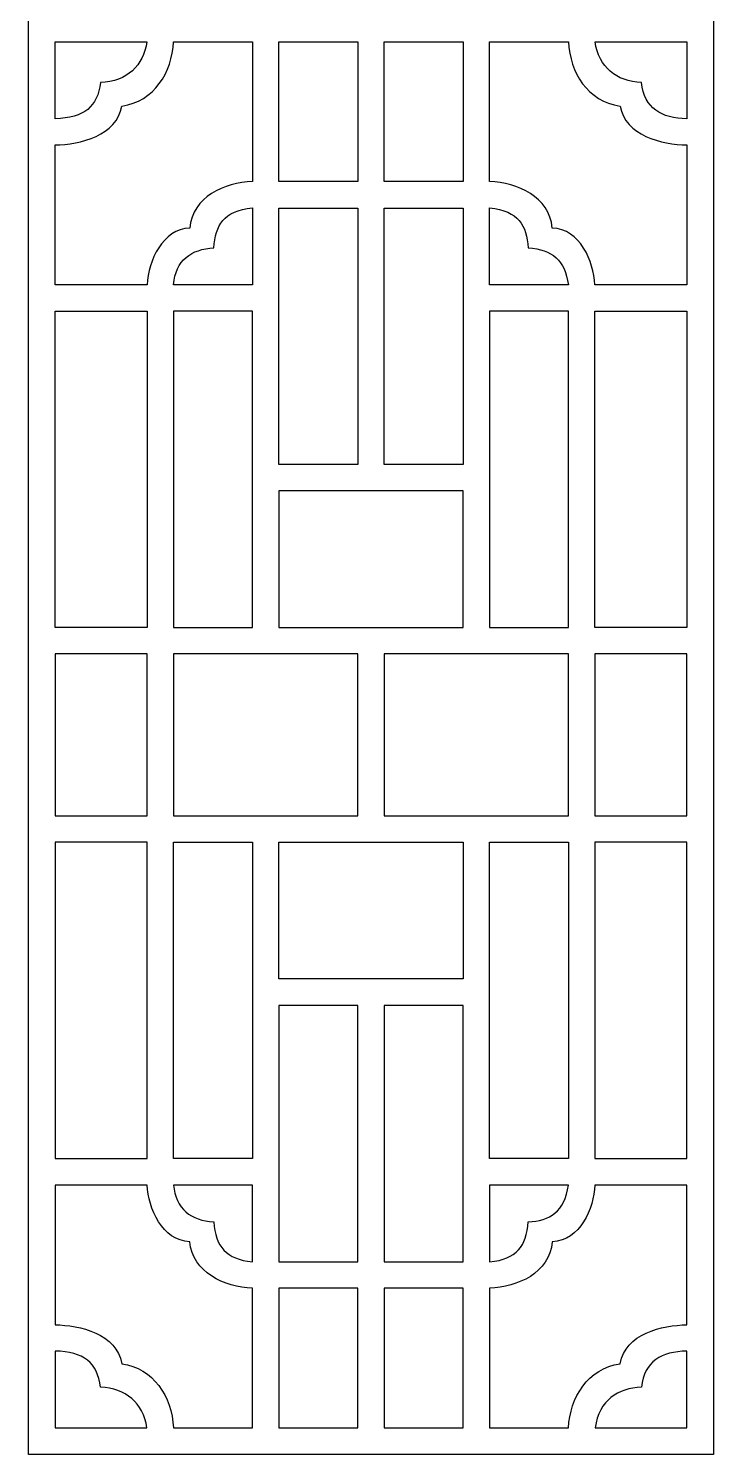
# Model space of a CAD drawing. Header units: centimetres. Extents: x -27.5 to -18.9, y -9.5 to 9.5.
# Drawn here: x -27.5 to -23.45, y -9.5 to -1.06 of the extents above; entities that cross this region are included whole.
import ezdxf

# ---------------------------------------------------------------- set-up
doc = ezdxf.new("R2010")
doc.units = ezdxf.units.CM
doc.header["$MEASUREMENT"] = 0
doc.layers.add('layer 1', color=7, linetype='Continuous')

msp = doc.modelspace()

# ---------------------------------------------------------------- linework, layer by layer
at = {"layer": 'layer 1', "color": 250}
for points, knots in [([(-27.5, -0.97946), (-27.5, -0.97946), (-27.5, -0.97946), (-27.5, -0.97946), (-27.5, -0.97946), (-27.5, -0.97946), (-27.5, -9.5), (-27.5, -9.5), (-27.5, -9.5), (-27.5, -9.5), (-27.34315, -9.5), (-27.34315, -9.5), (-27.34315, -9.5), (-26.09687, -9.5), (-24.85053, -9.5), (-23.60422, -9.5), (-23.60422, -9.5), (-23.60422, -9.5), (-23.44735, -9.5), (-23.44735, -9.5), (-23.44735, -9.5), (-23.44735, -9.5), (-23.44735, -0.97946), (-23.44735, -0.97946), (-23.44735, -0.97946), (-23.44735, -0.97946), (-23.44735, 0.97946), (-23.44735, 0.97946), (-23.44735, 0.97946), (-23.44735, 0.97946), (-23.44735, 9.5), (-23.44735, 9.5), (-23.44735, 9.5), (-24.79824, 9.5), (-26.1491, 9.5), (-27.5, 9.5), (-27.5, 9.5), (-27.5, 9.5), (-27.5, 0.97946), (-27.5, 0.97946), (-27.5, 0.97946), (-27.5, 0.97946), (-27.5, -0.97946), (-27.5, -0.97946)], [0, 0, 0, 0, 0.0833333, 0.0833333, 0.0833333, 0.0833333, 0.1666667, 0.1666667, 0.1666667, 0.1666667, 0.25, 0.25, 0.25, 0.25, 0.3333333, 0.3333333, 0.3333333, 0.3333333, 0.4166667, 0.4166667, 0.4166667, 0.4166667, 0.5, 0.5, 0.5, 0.5, 0.5833333, 0.5833333, 0.5833333, 0.5833333, 0.6666667, 0.6666667, 0.6666667, 0.6666667, 0.75, 0.75, 0.75, 0.75, 0.8333333, 0.8333333, 0.8333333, 0.8333333, 1, 1, 1, 1]), ([(-27.34315, -2.57464), (-27.34315, -2.57464), (-27.34315, -2.57464), (-27.34315, -2.57464), (-27.34315, -2.57464), (-27.34315, -2.57464), (-26.79856, -2.57464), (-26.79856, -2.57464), (-26.79856, -2.57464), (-26.79174, -2.43202), (-26.70604, -2.24451), (-26.54595, -2.23905), (-26.54595, -2.23905), (-26.53075, -2.05337), (-26.34014, -1.97028), (-26.17553, -1.96417), (-26.17553, -1.96417), (-26.17553, -1.96417), (-26.17553, -1.13633), (-26.17553, -1.13633), (-26.17553, -1.13633), (-26.17553, -1.13633), (-26.6424, -1.13633), (-26.6424, -1.13633), (-26.6424, -1.13633), (-26.651, -1.31755), (-26.75569, -1.48953), (-26.94834, -1.51706), (-26.94834, -1.51706), (-26.97597, -1.69008), (-27.19531, -1.746), (-27.34315, -1.74691), (-27.34315, -1.74691), (-27.34315, -1.74691), (-27.34315, -2.57464), (-27.34315, -2.57464)], [0, 0, 0, 0, 0.1, 0.1, 0.1, 0.1, 0.2, 0.2, 0.2, 0.2, 0.3, 0.3, 0.3, 0.3, 0.4, 0.4, 0.4, 0.4, 0.5, 0.5, 0.5, 0.5, 0.6, 0.6, 0.6, 0.6, 0.7, 0.7, 0.7, 0.7, 0.8, 0.8, 0.8, 0.8, 1, 1, 1, 1]), ([(-26.79967, -1.13633), (-26.79967, -1.13633), (-26.79967, -1.13633), (-26.79967, -1.13633), (-26.79967, -1.13633), (-26.79967, -1.13633), (-27.34315, -1.13633), (-27.34315, -1.13633), (-27.34315, -1.13633), (-27.34315, -1.13633), (-27.34315, -1.59196), (-27.34315, -1.59196), (-27.34315, -1.59196), (-27.16953, -1.58813), (-27.09057, -1.51906), (-27.0747, -1.37766), (-27.0747, -1.37766), (-26.91561, -1.37031), (-26.82085, -1.27917), (-26.79967, -1.13633)], [0, 0, 0, 0, 0.1666667, 0.1666667, 0.1666667, 0.1666667, 0.3333333, 0.3333333, 0.3333333, 0.3333333, 0.5, 0.5, 0.5, 0.5, 0.6666667, 0.6666667, 0.6666667, 0.6666667, 1, 1, 1, 1]), ([(-25.55211, -1.13633), (-25.55211, -1.13633), (-25.55211, -1.13633), (-25.55211, -1.13633), (-25.55211, -1.13633), (-25.55211, -1.13633), (-26.01865, -1.13633), (-26.01865, -1.13633), (-26.01865, -1.13633), (-26.01865, -1.13633), (-26.01865, -1.96379), (-26.01865, -1.96379), (-26.01865, -1.96379), (-26.01865, -1.96379), (-25.55211, -1.96379), (-25.55211, -1.96379), (-25.55211, -1.96379), (-25.55211, -1.96379), (-25.55211, -1.13633), (-25.55211, -1.13633)], [0, 0, 0, 0, 0.1666667, 0.1666667, 0.1666667, 0.1666667, 0.3333333, 0.3333333, 0.3333333, 0.3333333, 0.5, 0.5, 0.5, 0.5, 0.6666667, 0.6666667, 0.6666667, 0.6666667, 1, 1, 1, 1]), ([(-24.92872, -1.13633), (-24.92872, -1.13633), (-24.92872, -1.13633), (-24.92872, -1.13633), (-24.92872, -1.13633), (-24.92872, -1.13633), (-25.39526, -1.13633), (-25.39526, -1.13633), (-25.39526, -1.13633), (-25.39526, -1.13633), (-25.39529, -1.13633), (-25.39529, -1.13633), (-25.39529, -1.13633), (-25.39529, -1.13633), (-25.39529, -1.96379), (-25.39529, -1.96379), (-25.39529, -1.96379), (-25.39529, -1.96379), (-24.92872, -1.96379), (-24.92872, -1.96379), (-24.92872, -1.96379), (-24.92872, -1.96379), (-24.92872, -1.13633), (-24.92872, -1.13633)], [0, 0, 0, 0, 0.1428571, 0.1428571, 0.1428571, 0.1428571, 0.2857143, 0.2857143, 0.2857143, 0.2857143, 0.4285714, 0.4285714, 0.4285714, 0.4285714, 0.5714286, 0.5714286, 0.5714286, 0.5714286, 0.7142857, 0.7142857, 0.7142857, 0.7142857, 1, 1, 1, 1]), ([(-23.60422, -2.57464), (-23.60422, -2.57464), (-23.60422, -2.57464), (-23.60422, -2.57464), (-23.60422, -2.57464), (-23.60422, -2.57464), (-23.60422, -1.74691), (-23.60422, -1.74691), (-23.60422, -1.74691), (-23.75197, -1.746), (-23.97145, -1.69008), (-23.99907, -1.51706), (-23.99907, -1.51706), (-24.1927, -1.48939), (-24.2964, -1.31802), (-24.30497, -1.13633), (-24.30497, -1.13633), (-24.30497, -1.13633), (-24.77184, -1.13633), (-24.77184, -1.13633), (-24.77184, -1.13633), (-24.77184, -1.13633), (-24.77184, -1.96417), (-24.77184, -1.96417), (-24.77184, -1.96417), (-24.60696, -1.9703), (-24.41701, -2.05207), (-24.40143, -2.23905), (-24.40143, -2.23905), (-24.23748, -2.24465), (-24.15544, -2.43701), (-24.14884, -2.57464), (-24.14884, -2.57464), (-24.14884, -2.57464), (-23.60422, -2.57464), (-23.60422, -2.57464)], [0, 0, 0, 0, 0.1, 0.1, 0.1, 0.1, 0.2, 0.2, 0.2, 0.2, 0.3, 0.3, 0.3, 0.3, 0.4, 0.4, 0.4, 0.4, 0.5, 0.5, 0.5, 0.5, 0.6, 0.6, 0.6, 0.6, 0.7, 0.7, 0.7, 0.7, 0.8, 0.8, 0.8, 0.8, 1, 1, 1, 1]), ([(-23.60422, -1.59196), (-23.60422, -1.59196), (-23.60422, -1.59196), (-23.60422, -1.59196), (-23.60422, -1.59196), (-23.60422, -1.59196), (-23.60422, -1.13633), (-23.60422, -1.13633), (-23.60422, -1.13633), (-23.60422, -1.13633), (-24.14771, -1.13633), (-24.14771, -1.13633), (-24.14771, -1.13633), (-24.12524, -1.28799), (-24.02297, -1.37073), (-23.87267, -1.37766), (-23.87267, -1.37766), (-23.85544, -1.53201), (-23.75577, -1.58863), (-23.60422, -1.59196)], [0, 0, 0, 0, 0.1666667, 0.1666667, 0.1666667, 0.1666667, 0.3333333, 0.3333333, 0.3333333, 0.3333333, 0.5, 0.5, 0.5, 0.5, 0.6666667, 0.6666667, 0.6666667, 0.6666667, 1, 1, 1, 1]), ([(-26.40371, -2.35722), (-26.40371, -2.35722), (-26.40371, -2.35722), (-26.40371, -2.35722), (-26.40371, -2.35722), (-26.53663, -2.36235), (-26.62998, -2.43058), (-26.64146, -2.57464), (-26.64146, -2.57464), (-26.64146, -2.57464), (-26.17553, -2.57464), (-26.17553, -2.57464), (-26.17553, -2.57464), (-26.17553, -2.57464), (-26.17553, -2.11905), (-26.17553, -2.11905), (-26.17553, -2.11905), (-26.34701, -2.13948), (-26.3932, -2.21931), (-26.40371, -2.35722)], [0, 0, 0, 0, 0.1666667, 0.1666667, 0.1666667, 0.1666667, 0.3333333, 0.3333333, 0.3333333, 0.3333333, 0.5, 0.5, 0.5, 0.5, 0.6666667, 0.6666667, 0.6666667, 0.6666667, 1, 1, 1, 1]), ([(-25.55211, -3.63852), (-25.55211, -3.63852), (-25.55211, -3.63852), (-25.55211, -3.63852), (-25.55211, -3.63852), (-25.55211, -3.63852), (-25.55211, -2.12066), (-25.55211, -2.12066), (-25.55211, -2.12066), (-25.55211, -2.12066), (-26.01865, -2.12066), (-26.01865, -2.12066), (-26.01865, -2.12066), (-26.01865, -2.12066), (-26.01865, -3.63852), (-26.01865, -3.63852), (-26.01865, -3.63852), (-26.01865, -3.63852), (-25.55211, -3.63852), (-25.55211, -3.63852)], [0, 0, 0, 0, 0.1666667, 0.1666667, 0.1666667, 0.1666667, 0.3333333, 0.3333333, 0.3333333, 0.3333333, 0.5, 0.5, 0.5, 0.5, 0.6666667, 0.6666667, 0.6666667, 0.6666667, 1, 1, 1, 1]), ([(-25.39529, -3.63852), (-25.39529, -3.63852), (-25.39529, -3.63852), (-25.39529, -3.63852), (-25.39529, -3.63852), (-25.39529, -3.63852), (-24.92872, -3.63852), (-24.92872, -3.63852), (-24.92872, -3.63852), (-24.92872, -3.63852), (-24.92872, -2.12066), (-24.92872, -2.12066), (-24.92872, -2.12066), (-24.92872, -2.12066), (-25.39529, -2.12066), (-25.39529, -2.12066), (-25.39529, -2.12066), (-25.39529, -2.12066), (-25.39529, -3.63852), (-25.39529, -3.63852)], [0, 0, 0, 0, 0.1666667, 0.1666667, 0.1666667, 0.1666667, 0.3333333, 0.3333333, 0.3333333, 0.3333333, 0.5, 0.5, 0.5, 0.5, 0.6666667, 0.6666667, 0.6666667, 0.6666667, 1, 1, 1, 1]), ([(-24.30594, -2.57456), (-24.30594, -2.57456), (-24.30594, -2.57456), (-24.30594, -2.57456), (-24.30594, -2.57456), (-24.32626, -2.43269), (-24.40048, -2.36273), (-24.54366, -2.35722), (-24.54366, -2.35722), (-24.55405, -2.22147), (-24.59856, -2.13968), (-24.77184, -2.11905), (-24.77184, -2.11905), (-24.77184, -2.11905), (-24.77184, -2.57464), (-24.77184, -2.57464), (-24.77184, -2.57464), (-24.77184, -2.57464), (-24.30591, -2.57464), (-24.30591, -2.57464), (-24.30591, -2.57464), (-24.30591, -2.57464), (-24.30594, -2.57456), (-24.30594, -2.57456)], [0, 0, 0, 0, 0.1428571, 0.1428571, 0.1428571, 0.1428571, 0.2857143, 0.2857143, 0.2857143, 0.2857143, 0.4285714, 0.4285714, 0.4285714, 0.4285714, 0.5714286, 0.5714286, 0.5714286, 0.5714286, 0.7142857, 0.7142857, 0.7142857, 0.7142857, 1, 1, 1, 1]), ([(-27.34315, -4.60376), (-27.34315, -4.60376), (-27.34315, -4.60376), (-27.34315, -4.60376), (-27.34315, -4.60376), (-27.34315, -4.60376), (-26.79894, -4.60376), (-26.79894, -4.60376), (-26.79894, -4.60376), (-26.79894, -4.60376), (-26.79894, -2.73151), (-26.79894, -2.73151), (-26.79894, -2.73151), (-26.79894, -2.73151), (-27.34315, -2.73151), (-27.34315, -2.73151), (-27.34315, -2.73151), (-27.34315, -2.73151), (-27.34315, -4.60376), (-27.34315, -4.60376)], [0, 0, 0, 0, 0.1666667, 0.1666667, 0.1666667, 0.1666667, 0.3333333, 0.3333333, 0.3333333, 0.3333333, 0.5, 0.5, 0.5, 0.5, 0.6666667, 0.6666667, 0.6666667, 0.6666667, 1, 1, 1, 1]), ([(-26.17553, -4.60376), (-26.17553, -4.60376), (-26.17553, -4.60376), (-26.17553, -4.60376), (-26.17553, -4.60376), (-26.17553, -4.60376), (-26.6421, -4.60376), (-26.6421, -4.60376), (-26.6421, -4.60376), (-26.6421, -4.26459), (-26.6421, -3.07072), (-26.6421, -2.73151), (-26.6421, -2.73151), (-26.6421, -2.73151), (-26.17553, -2.73151), (-26.17553, -2.73151), (-26.17553, -2.73151), (-26.17553, -3.07072), (-26.17553, -4.26459), (-26.17553, -4.60376)], [0, 0, 0, 0, 0.1666667, 0.1666667, 0.1666667, 0.1666667, 0.3333333, 0.3333333, 0.3333333, 0.3333333, 0.5, 0.5, 0.5, 0.5, 0.6666667, 0.6666667, 0.6666667, 0.6666667, 1, 1, 1, 1]), ([(-24.77184, -4.60376), (-24.77184, -4.60376), (-24.77184, -4.60376), (-24.77184, -4.60376), (-24.77184, -4.60376), (-24.77184, -4.26459), (-24.77184, -3.07072), (-24.77184, -2.73151), (-24.77184, -2.73151), (-24.77184, -2.73151), (-24.30527, -2.73151), (-24.30527, -2.73151), (-24.30527, -2.73151), (-24.30527, -3.07072), (-24.30527, -4.26459), (-24.30527, -4.60376), (-24.30527, -4.60376), (-24.30527, -4.60376), (-24.77184, -4.60376), (-24.77184, -4.60376)], [0, 0, 0, 0, 0.1666667, 0.1666667, 0.1666667, 0.1666667, 0.3333333, 0.3333333, 0.3333333, 0.3333333, 0.5, 0.5, 0.5, 0.5, 0.6666667, 0.6666667, 0.6666667, 0.6666667, 1, 1, 1, 1]), ([(-23.60422, -4.60376), (-23.60422, -4.60376), (-23.60422, -4.60376), (-23.60422, -4.60376), (-23.60422, -4.60376), (-23.60422, -4.60376), (-23.60422, -2.73151), (-23.60422, -2.73151), (-23.60422, -2.73151), (-23.60422, -2.73151), (-24.14842, -2.73151), (-24.14842, -2.73151), (-24.14842, -2.73151), (-24.14842, -2.73151), (-24.14842, -4.60376), (-24.14842, -4.60376), (-24.14842, -4.60376), (-24.14842, -4.60376), (-23.60422, -4.60376), (-23.60422, -4.60376)], [0, 0, 0, 0, 0.1666667, 0.1666667, 0.1666667, 0.1666667, 0.3333333, 0.3333333, 0.3333333, 0.3333333, 0.5, 0.5, 0.5, 0.5, 0.6666667, 0.6666667, 0.6666667, 0.6666667, 1, 1, 1, 1]), ([(-24.92872, -3.79539), (-24.92872, -3.79539), (-24.92872, -3.79539), (-24.92872, -3.79539), (-24.92872, -3.79539), (-24.92872, -3.79539), (-24.92872, -4.60376), (-24.92872, -4.60376), (-24.92872, -4.60376), (-24.92872, -4.60376), (-26.01865, -4.60376), (-26.01865, -4.60376), (-26.01865, -4.60376), (-26.01865, -4.60376), (-26.01865, -3.79539), (-26.01865, -3.79539), (-26.01865, -3.79539), (-26.01865, -3.79539), (-24.92872, -3.79539), (-24.92872, -3.79539)], [0, 0, 0, 0, 0.1666667, 0.1666667, 0.1666667, 0.1666667, 0.3333333, 0.3333333, 0.3333333, 0.3333333, 0.5, 0.5, 0.5, 0.5, 0.6666667, 0.6666667, 0.6666667, 0.6666667, 1, 1, 1, 1]), ([(-26.79894, -5.71885), (-26.79894, -5.71885), (-26.79894, -5.71885), (-26.79894, -5.71885), (-26.79894, -5.71885), (-26.79894, -5.71885), (-27.34315, -5.71885), (-27.34315, -5.71885), (-27.34315, -5.71885), (-27.34315, -5.71885), (-27.34315, -4.76064), (-27.34315, -4.76064), (-27.34315, -4.76064), (-27.34315, -4.76064), (-26.79894, -4.76064), (-26.79894, -4.76064), (-26.79894, -4.76064), (-26.79894, -4.76064), (-26.79894, -5.71885), (-26.79894, -5.71885)], [0, 0, 0, 0, 0.1666667, 0.1666667, 0.1666667, 0.1666667, 0.3333333, 0.3333333, 0.3333333, 0.3333333, 0.5, 0.5, 0.5, 0.5, 0.6666667, 0.6666667, 0.6666667, 0.6666667, 1, 1, 1, 1]), ([(-25.55211, -5.71885), (-25.55211, -5.71885), (-25.55211, -5.71885), (-25.55211, -5.71885), (-25.55211, -5.71885), (-25.55211, -5.71885), (-26.6421, -5.71885), (-26.6421, -5.71885), (-26.6421, -5.71885), (-26.6421, -5.71885), (-26.6421, -4.76064), (-26.6421, -4.76064), (-26.6421, -4.76064), (-26.6421, -4.76064), (-25.55211, -4.76064), (-25.55211, -4.76064), (-25.55211, -4.76064), (-25.55211, -4.76064), (-25.55211, -5.71885), (-25.55211, -5.71885)], [0, 0, 0, 0, 0.1666667, 0.1666667, 0.1666667, 0.1666667, 0.3333333, 0.3333333, 0.3333333, 0.3333333, 0.5, 0.5, 0.5, 0.5, 0.6666667, 0.6666667, 0.6666667, 0.6666667, 1, 1, 1, 1]), ([(-24.30527, -5.71885), (-24.30527, -5.71885), (-24.30527, -5.71885), (-24.30527, -5.71885), (-24.30527, -5.71885), (-24.30527, -5.71885), (-25.39529, -5.71885), (-25.39529, -5.71885), (-25.39529, -5.71885), (-25.39529, -5.71885), (-25.39529, -4.76064), (-25.39529, -4.76064), (-25.39529, -4.76064), (-25.39529, -4.76064), (-24.30527, -4.76064), (-24.30527, -4.76064), (-24.30527, -4.76064), (-24.30527, -4.76064), (-24.30527, -5.71885), (-24.30527, -5.71885)], [0, 0, 0, 0, 0.1666667, 0.1666667, 0.1666667, 0.1666667, 0.3333333, 0.3333333, 0.3333333, 0.3333333, 0.5, 0.5, 0.5, 0.5, 0.6666667, 0.6666667, 0.6666667, 0.6666667, 1, 1, 1, 1]), ([(-23.60422, -5.71885), (-23.60422, -5.71885), (-23.60422, -5.71885), (-23.60422, -5.71885), (-23.60422, -5.71885), (-23.60422, -5.71885), (-24.14842, -5.71885), (-24.14842, -5.71885), (-24.14842, -5.71885), (-24.14842, -5.71885), (-24.14842, -4.76064), (-24.14842, -4.76064), (-24.14842, -4.76064), (-24.14842, -4.76064), (-23.60422, -4.76064), (-23.60422, -4.76064), (-23.60422, -4.76064), (-23.60422, -4.76064), (-23.60422, -5.71885), (-23.60422, -5.71885)], [0, 0, 0, 0, 0.1666667, 0.1666667, 0.1666667, 0.1666667, 0.3333333, 0.3333333, 0.3333333, 0.3333333, 0.5, 0.5, 0.5, 0.5, 0.6666667, 0.6666667, 0.6666667, 0.6666667, 1, 1, 1, 1]), ([(-27.34315, -5.87569), (-27.34315, -5.87569), (-27.34315, -5.87569), (-27.34315, -5.87569), (-27.34315, -5.87569), (-27.34315, -5.87569), (-26.79894, -5.87569), (-26.79894, -5.87569), (-26.79894, -5.87569), (-26.79894, -5.87569), (-26.79894, -7.74796), (-26.79894, -7.74796), (-26.79894, -7.74796), (-26.79894, -7.74796), (-27.34315, -7.74796), (-27.34315, -7.74796), (-27.34315, -7.74796), (-27.34315, -7.74796), (-27.34315, -5.87569), (-27.34315, -5.87569)], [0, 0, 0, 0, 0.1666667, 0.1666667, 0.1666667, 0.1666667, 0.3333333, 0.3333333, 0.3333333, 0.3333333, 0.5, 0.5, 0.5, 0.5, 0.6666667, 0.6666667, 0.6666667, 0.6666667, 1, 1, 1, 1]), ([(-26.17553, -5.87569), (-26.17553, -5.87569), (-26.17553, -5.87569), (-26.17553, -5.87569), (-26.17553, -5.87569), (-26.17553, -5.87569), (-26.6421, -5.87569), (-26.6421, -5.87569), (-26.6421, -5.87569), (-26.6421, -6.21486), (-26.6421, -7.40877), (-26.6421, -7.74796), (-26.6421, -7.74796), (-26.6421, -7.74796), (-26.17553, -7.74796), (-26.17553, -7.74796), (-26.17553, -7.74796), (-26.17553, -7.40877), (-26.17553, -6.21486), (-26.17553, -5.87569)], [0, 0, 0, 0, 0.1666667, 0.1666667, 0.1666667, 0.1666667, 0.3333333, 0.3333333, 0.3333333, 0.3333333, 0.5, 0.5, 0.5, 0.5, 0.6666667, 0.6666667, 0.6666667, 0.6666667, 1, 1, 1, 1]), ([(-24.92872, -6.6841), (-24.92872, -6.6841), (-24.92872, -6.6841), (-24.92872, -6.6841), (-24.92872, -6.6841), (-24.92872, -6.6841), (-24.92872, -5.87569), (-24.92872, -5.87569), (-24.92872, -5.87569), (-24.92872, -5.87569), (-26.01865, -5.87569), (-26.01865, -5.87569), (-26.01865, -5.87569), (-26.01865, -5.87569), (-26.01865, -6.6841), (-26.01865, -6.6841), (-26.01865, -6.6841), (-26.01865, -6.6841), (-24.92872, -6.6841), (-24.92872, -6.6841)], [0, 0, 0, 0, 0.1666667, 0.1666667, 0.1666667, 0.1666667, 0.3333333, 0.3333333, 0.3333333, 0.3333333, 0.5, 0.5, 0.5, 0.5, 0.6666667, 0.6666667, 0.6666667, 0.6666667, 1, 1, 1, 1]), ([(-24.77184, -5.87569), (-24.77184, -5.87569), (-24.77184, -5.87569), (-24.77184, -5.87569), (-24.77184, -5.87569), (-24.77184, -6.21486), (-24.77184, -7.40877), (-24.77184, -7.74796), (-24.77184, -7.74796), (-24.77184, -7.74796), (-24.30527, -7.74796), (-24.30527, -7.74796), (-24.30527, -7.74796), (-24.30527, -7.40877), (-24.30527, -6.21486), (-24.30527, -5.87569), (-24.30527, -5.87569), (-24.30527, -5.87569), (-24.77184, -5.87569), (-24.77184, -5.87569)], [0, 0, 0, 0, 0.1666667, 0.1666667, 0.1666667, 0.1666667, 0.3333333, 0.3333333, 0.3333333, 0.3333333, 0.5, 0.5, 0.5, 0.5, 0.6666667, 0.6666667, 0.6666667, 0.6666667, 1, 1, 1, 1]), ([(-23.60422, -5.87569), (-23.60422, -5.87569), (-23.60422, -5.87569), (-23.60422, -5.87569), (-23.60422, -5.87569), (-23.60422, -5.87569), (-23.60422, -7.74796), (-23.60422, -7.74796), (-23.60422, -7.74796), (-23.60422, -7.74796), (-24.14842, -7.74796), (-24.14842, -7.74796), (-24.14842, -7.74796), (-24.14842, -7.74796), (-24.14842, -5.87569), (-24.14842, -5.87569), (-24.14842, -5.87569), (-24.14842, -5.87569), (-23.60422, -5.87569), (-23.60422, -5.87569)], [0, 0, 0, 0, 0.1666667, 0.1666667, 0.1666667, 0.1666667, 0.3333333, 0.3333333, 0.3333333, 0.3333333, 0.5, 0.5, 0.5, 0.5, 0.6666667, 0.6666667, 0.6666667, 0.6666667, 1, 1, 1, 1]), ([(-25.55211, -6.84097), (-25.55211, -6.84097), (-25.55211, -6.84097), (-25.55211, -6.84097), (-25.55211, -6.84097), (-25.55211, -6.84097), (-25.55211, -8.3588), (-25.55211, -8.3588), (-25.55211, -8.3588), (-25.55211, -8.3588), (-26.01865, -8.3588), (-26.01865, -8.3588), (-26.01865, -8.3588), (-26.01865, -8.3588), (-26.01865, -6.84097), (-26.01865, -6.84097), (-26.01865, -6.84097), (-26.01865, -6.84097), (-25.55211, -6.84097), (-25.55211, -6.84097)], [0, 0, 0, 0, 0.1666667, 0.1666667, 0.1666667, 0.1666667, 0.3333333, 0.3333333, 0.3333333, 0.3333333, 0.5, 0.5, 0.5, 0.5, 0.6666667, 0.6666667, 0.6666667, 0.6666667, 1, 1, 1, 1]), ([(-25.39529, -6.84097), (-25.39529, -6.84097), (-25.39529, -6.84097), (-25.39529, -6.84097), (-25.39529, -6.84097), (-25.39529, -6.84097), (-24.92872, -6.84097), (-24.92872, -6.84097), (-24.92872, -6.84097), (-24.92872, -6.84097), (-24.92872, -8.3588), (-24.92872, -8.3588), (-24.92872, -8.3588), (-24.92872, -8.3588), (-25.39529, -8.3588), (-25.39529, -8.3588), (-25.39529, -8.3588), (-25.39529, -8.3588), (-25.39529, -6.84097), (-25.39529, -6.84097)], [0, 0, 0, 0, 0.1666667, 0.1666667, 0.1666667, 0.1666667, 0.3333333, 0.3333333, 0.3333333, 0.3333333, 0.5, 0.5, 0.5, 0.5, 0.6666667, 0.6666667, 0.6666667, 0.6666667, 1, 1, 1, 1]), ([(-27.34315, -7.90484), (-27.34315, -7.90484), (-27.34315, -7.90484), (-27.34315, -7.90484), (-27.34315, -7.90484), (-27.34315, -7.90484), (-26.79856, -7.90484), (-26.79856, -7.90484), (-26.79856, -7.90484), (-26.79199, -8.04245), (-26.70872, -8.23486), (-26.54595, -8.24041), (-26.54595, -8.24041), (-26.53117, -8.42107), (-26.34035, -8.50918), (-26.17553, -8.51531), (-26.17553, -8.51531), (-26.17553, -8.51531), (-26.17553, -9.34312), (-26.17553, -9.34312), (-26.17553, -9.34312), (-26.17553, -9.34312), (-26.6424, -9.34312), (-26.6424, -9.34312), (-26.6424, -9.34312), (-26.65139, -9.15412), (-26.76287, -8.98892), (-26.94834, -8.96242), (-26.94834, -8.96242), (-26.97662, -8.78544), (-27.19859, -8.73346), (-27.34315, -8.73257), (-27.34315, -8.73257), (-27.34315, -8.73257), (-27.34315, -7.90484), (-27.34315, -7.90484)], [0, 0, 0, 0, 0.1, 0.1, 0.1, 0.1, 0.2, 0.2, 0.2, 0.2, 0.3, 0.3, 0.3, 0.3, 0.4, 0.4, 0.4, 0.4, 0.5, 0.5, 0.5, 0.5, 0.6, 0.6, 0.6, 0.6, 0.7, 0.7, 0.7, 0.7, 0.8, 0.8, 0.8, 0.8, 1, 1, 1, 1]), ([(-26.40371, -8.12227), (-26.40371, -8.12227), (-26.40371, -8.12227), (-26.40371, -8.12227), (-26.40371, -8.12227), (-26.53787, -8.11708), (-26.63037, -8.04372), (-26.64146, -7.90484), (-26.64146, -7.90484), (-26.64146, -7.90484), (-26.17553, -7.90484), (-26.17553, -7.90484), (-26.17553, -7.90484), (-26.17553, -7.90484), (-26.17553, -8.36044), (-26.17553, -8.36044), (-26.17553, -8.36044), (-26.33115, -8.34189), (-26.39226, -8.27255), (-26.40371, -8.12227)], [0, 0, 0, 0, 0.1666667, 0.1666667, 0.1666667, 0.1666667, 0.3333333, 0.3333333, 0.3333333, 0.3333333, 0.5, 0.5, 0.5, 0.5, 0.6666667, 0.6666667, 0.6666667, 0.6666667, 1, 1, 1, 1]), ([(-23.60422, -7.90484), (-23.60422, -7.90484), (-23.60422, -7.90484), (-23.60422, -7.90484), (-23.60422, -7.90484), (-23.60422, -7.90484), (-23.60422, -8.73257), (-23.60422, -8.73257), (-23.60422, -8.73257), (-23.74854, -8.73346), (-23.97084, -8.78561), (-23.99907, -8.96242), (-23.99907, -8.96242), (-24.19087, -8.98981), (-24.29651, -9.16354), (-24.30497, -9.34312), (-24.30497, -9.34312), (-24.30497, -9.34312), (-24.77184, -9.34312), (-24.77184, -9.34312), (-24.77184, -9.34312), (-24.77184, -9.34312), (-24.77184, -8.51531), (-24.77184, -8.51531), (-24.77184, -8.51531), (-24.60704, -8.50918), (-24.41695, -8.4269), (-24.40143, -8.24041), (-24.40143, -8.24041), (-24.2359, -8.23478), (-24.15547, -8.04328), (-24.14884, -7.90484), (-24.14884, -7.90484), (-24.14884, -7.90484), (-23.60422, -7.90484), (-23.60422, -7.90484)], [0, 0, 0, 0, 0.1, 0.1, 0.1, 0.1, 0.2, 0.2, 0.2, 0.2, 0.3, 0.3, 0.3, 0.3, 0.4, 0.4, 0.4, 0.4, 0.5, 0.5, 0.5, 0.5, 0.6, 0.6, 0.6, 0.6, 0.7, 0.7, 0.7, 0.7, 0.8, 0.8, 0.8, 0.8, 1, 1, 1, 1]), ([(-24.30594, -7.90492), (-24.30594, -7.90492), (-24.30594, -7.90492), (-24.30594, -7.90492), (-24.30594, -7.90492), (-24.32873, -8.06396), (-24.41484, -8.11731), (-24.54366, -8.12227), (-24.54366, -8.12227), (-24.55486, -8.26858), (-24.61015, -8.34116), (-24.77184, -8.36044), (-24.77184, -8.36044), (-24.77184, -8.36044), (-24.77184, -7.90484), (-24.77184, -7.90484), (-24.77184, -7.90484), (-24.77184, -7.90484), (-24.30591, -7.90484), (-24.30591, -7.90484), (-24.30591, -7.90484), (-24.30591, -7.90484), (-24.30594, -7.90492), (-24.30594, -7.90492)], [0, 0, 0, 0, 0.1428571, 0.1428571, 0.1428571, 0.1428571, 0.2857143, 0.2857143, 0.2857143, 0.2857143, 0.4285714, 0.4285714, 0.4285714, 0.4285714, 0.5714286, 0.5714286, 0.5714286, 0.5714286, 0.7142857, 0.7142857, 0.7142857, 0.7142857, 1, 1, 1, 1]), ([(-25.55211, -9.34312), (-25.55211, -9.34312), (-25.55211, -9.34312), (-25.55211, -9.34312), (-25.55211, -9.34312), (-25.55211, -9.34312), (-26.01865, -9.34312), (-26.01865, -9.34312), (-26.01865, -9.34312), (-26.01865, -9.34312), (-26.01865, -8.51567), (-26.01865, -8.51567), (-26.01865, -8.51567), (-26.01865, -8.51567), (-25.55211, -8.51567), (-25.55211, -8.51567), (-25.55211, -8.51567), (-25.55211, -8.51567), (-25.55211, -9.34312), (-25.55211, -9.34312)], [0, 0, 0, 0, 0.1666667, 0.1666667, 0.1666667, 0.1666667, 0.3333333, 0.3333333, 0.3333333, 0.3333333, 0.5, 0.5, 0.5, 0.5, 0.6666667, 0.6666667, 0.6666667, 0.6666667, 1, 1, 1, 1]), ([(-24.92872, -9.34312), (-24.92872, -9.34312), (-24.92872, -9.34312), (-24.92872, -9.34312), (-24.92872, -9.34312), (-24.92872, -9.34312), (-25.39529, -9.34312), (-25.39529, -9.34312), (-25.39529, -9.34312), (-25.39529, -9.34312), (-25.39529, -8.51567), (-25.39529, -8.51567), (-25.39529, -8.51567), (-25.39529, -8.51567), (-24.92872, -8.51567), (-24.92872, -8.51567), (-24.92872, -8.51567), (-24.92872, -8.51567), (-24.92872, -9.34312), (-24.92872, -9.34312)], [0, 0, 0, 0, 0.1666667, 0.1666667, 0.1666667, 0.1666667, 0.3333333, 0.3333333, 0.3333333, 0.3333333, 0.5, 0.5, 0.5, 0.5, 0.6666667, 0.6666667, 0.6666667, 0.6666667, 1, 1, 1, 1]), ([(-26.79967, -9.34312), (-26.79967, -9.34312), (-26.79967, -9.34312), (-26.79967, -9.34312), (-26.79967, -9.34312), (-26.79967, -9.34312), (-27.34315, -9.34312), (-27.34315, -9.34312), (-27.34315, -9.34312), (-27.34315, -9.34312), (-27.34315, -8.8875), (-27.34315, -8.8875), (-27.34315, -8.8875), (-27.17419, -8.89125), (-27.09112, -8.95549), (-27.0747, -9.1018), (-27.0747, -9.1018), (-26.92443, -9.10876), (-26.82213, -9.19149), (-26.79967, -9.34312)], [0, 0, 0, 0, 0.1666667, 0.1666667, 0.1666667, 0.1666667, 0.3333333, 0.3333333, 0.3333333, 0.3333333, 0.5, 0.5, 0.5, 0.5, 0.6666667, 0.6666667, 0.6666667, 0.6666667, 1, 1, 1, 1]), ([(-23.60422, -8.8875), (-23.60422, -8.8875), (-23.60422, -8.8875), (-23.60422, -8.8875), (-23.60422, -8.8875), (-23.60422, -8.8875), (-23.60422, -9.34312), (-23.60422, -9.34312), (-23.60422, -9.34312), (-23.60422, -9.34312), (-24.14771, -9.34312), (-24.14771, -9.34312), (-24.14771, -9.34312), (-24.12289, -9.17557), (-24.01388, -9.10834), (-23.87267, -9.1018), (-23.87267, -9.1018), (-23.85544, -8.94745), (-23.75577, -8.89086), (-23.60422, -8.8875)], [0, 0, 0, 0, 0.1666667, 0.1666667, 0.1666667, 0.1666667, 0.3333333, 0.3333333, 0.3333333, 0.3333333, 0.5, 0.5, 0.5, 0.5, 0.6666667, 0.6666667, 0.6666667, 0.6666667, 1, 1, 1, 1])]:
    msp.add_open_spline(points, degree=3, knots=knots, dxfattribs=at)

doc.saveas('drawing.dxf')
